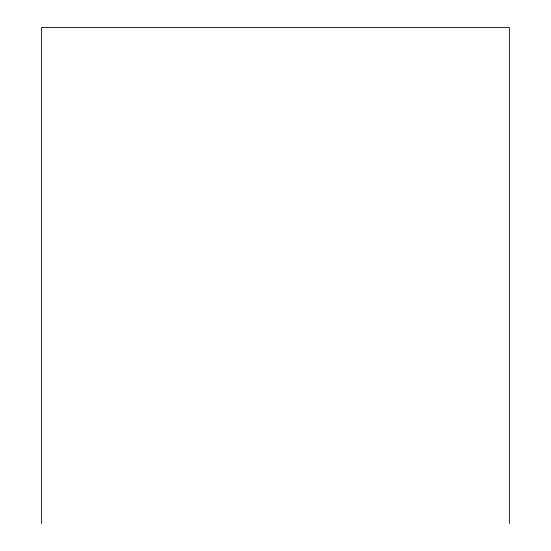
<?xml version="1.0" encoding="UTF-8"?>
<svg xmlns="http://www.w3.org/2000/svg" width="551" height="551" viewBox="0 0 551 551"><rect width="100%" height="100%" fill="white"/><g stroke="black" fill="none" stroke-linecap="round" stroke-linejoin="round"><path stroke-width="0.83" d="M509.393 523.45L509.393 27.55L41.607 27.55L41.607 523.45"/></g></svg>
